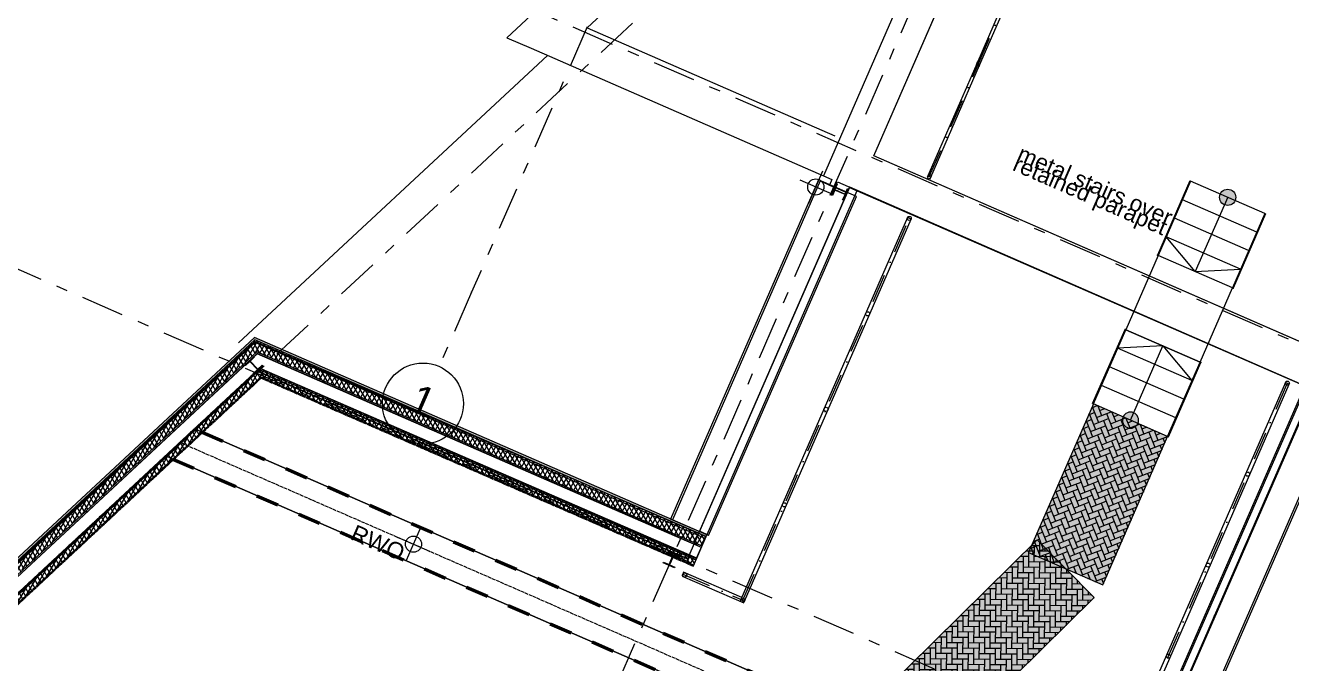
# Model space of a CAD drawing. Header units: millimetres. Extents: x -50172 to 90294, y -72116 to 25069.
# Drawn here: x -6040 to 9588, y -7880 to -3 of the extents above; entities that cross this region are included whole.
import ezdxf
from ezdxf.enums import TextEntityAlignment as Align

# ---------------------------------------------------------------- set-up
doc = ezdxf.new("R2010")
doc.units = ezdxf.units.MM
doc.header["$MEASUREMENT"] = 0
for name, pattern in [('Dashed', [564.444447, 282.222223, -282.222223]), ('Dot & Dashed', [670.277762, 352.777767, -176.388884, 0, -141.111112]), ('Double Dashed', [1093.611073, 529.166651, -211.666656, 141.111112, -211.666656]), ('Hidden Line', [55, 45, -10])]:
    doc.linetypes.add(name, pattern=pattern)
for name, color, linetype in [('A-15-MG_Structural_Grid', 7, 'Continuous'), ('A-20-M_Floor_Slab', 7, 'Continuous'), ('A-25-M_Wall_Ext', 7, 'Continuous'), ('A-25-M_Wall_Ext_Existing_HUB', 7, 'Continuous'), ('A-25-M_Wall_Int', 7, 'Continuous'), ('COLUMN.IFC Import', 7, 'Continuous'), ('New_A-15-MG_Structural_Grid_Phase_2', 7, 'Continuous'), ('New_A-20-M_Floor_Slab', 7, 'Continuous'), ('New_A-20-M_Roof', 7, 'Continuous'), ('New_A-25-M_Wall_Ext', 7, 'Continuous'), ('New_A-30-M_Stair', 7, 'Continuous')]:
    doc.layers.add(name, color=color, linetype=linetype)
for name, color, linetype, lineweight, true_color in [('A-15-MG_Structural_Grid_Pen_No__163', 7, 'Continuous', 0, 0x750077), ('A-25-M_Wall_Ext_Pen_No__64', 7, 'Continuous', 20, 0x606060), ('A-95-P_Drawing_Pen_No__82', 7, 'Continuous', 20, 0xaaaaaa), ('New_A-15-MG_Structural_Grid_Phase_2_Pen_No__222', 7, 'Continuous', 13, 0x65af33), ('New_A-20-M_Floor_Slab_Pen_No__107', 7, 'Continuous', 15, 0xa6a6a6), ('New_A-20-M_Roof_Accessory_Pen_No__61', 7, 'Continuous', 20, 0x6a6a6a), ('New_A-25-M_Wall_Ext_Pen_No__107', 7, 'Continuous', 15, 0xa6a6a6), ('New_A-25-M_Wall_Ext_Pen_No__64', 7, 'Continuous', 20, 0x606060), ('New_A-95-P_Drawing_Pen_No__82', 7, 'Continuous', 20, 0xaaaaaa)]:
    doc.layers.add(name, color=color, linetype=linetype, lineweight=lineweight, true_color=true_color)
for name, color, linetype, lineweight in [('A-15-MG_Structural_Grid_Phase_2_Pen_No__173', 1, 'Continuous', 18), ('A-20-M_Floor_Slab_Pen_No__89', 8, 'Continuous', 20), ('A-20-M_Roof_Accessory_Pen_No__1', 7, 'Continuous', 13), ('A-20-M_Roof_Accessory_Pen_No__150', 7, 'Continuous', 0), ('A-25-M_Wall_Ext_Existing_HUB_Pen_No__87', 8, 'Continuous', 20), ('A-25-M_Wall_Ext_Pen_No__16', 7, 'Continuous', 20), ('A-25-M_Wall_Int_Pen_No__87', 8, 'Continuous', 20), ('COLUMN.IFC Import_Pen_No__2', 8, 'Continuous', 15), ('New_A-20-M_Floor_Slab_Pen_No__193', 7, 'Continuous', 18), ('New_A-20-M_Floor_Slab_Pen_No__195', 7, 'Continuous', 35), ('New_A-20-M_Floor_Slab_Pen_No__4', 7, 'Continuous', 20), ('New_A-20-M_Floor_Slab_Pen_No__87', 8, 'Continuous', 20), ('New_A-20-M_Floor_Slab_Pen_No__89', 8, 'Continuous', 20), ('New_A-20-M_Roof_Accessory_Pen_No__156', 5, 'Continuous', 50), ('New_A-20-M_Roof_Pen_No__92', 8, 'Continuous', 13), ('New_A-25-M_Wall_Ext_Pen_No__1', 7, 'Continuous', 13), ('New_A-25-M_Wall_Ext_Pen_No__16', 7, 'Continuous', 20), ('New_A-25-M_Wall_Ext_Pen_No__87', 8, 'Continuous', 20), ('New_A-30-M_Stair_Pen_No__1', 7, 'Continuous', 13), ('New_A-30-M_Stair_Pen_No__2', 8, 'Continuous', 15), ('New_A-30-M_Stair_Pen_No__89', 8, 'Continuous', 20), ('New_A-95-P_Text_1_50_GA_Pen_No__1', 7, 'Continuous', 13)]:
    doc.layers.add(name, color=color, linetype=linetype, lineweight=lineweight)
doc.styles.add('GENERATED_STYLE_4', font='')
doc.styles.get('GENERATED_STYLE_4').set_extended_font_data('Swis721 BT')
pattern_1 = [(60, (0, 0), (-43.30127, 25), []), (120, (0, 0), (43.30127, 25), [])]
pattern_2 = [(0, (0, 0), (0, 200), [])]

# ---------------------------------------------------------------- blocks, each defined once
blk = doc.blocks.new('Slab_1_2', base_point=(-34395, -33605))
at = {"layer": 'New_A-20-M_Floor_Slab_Pen_No__89', "linetype": 'Continuous', "flags": 128}
blk.add_lwpolyline([(-34395, -33605), (-17870, -40809), (-17712, -40447), (-34210, -33271), (-3131, -4350), (2205, -6671), (2363, -6309), (-3208, -3903), (-34893, -33388)], close=True, dxfattribs=at)
blk = doc.blocks.new('Roof_4_2', base_point=(-4299, -5321))
at = {"layer": 'New_A-20-M_Roof_Pen_No__92', "linetype": 'Continuous', "flags": 128}
for points in [[(-4299, -5321), (-9378, -10065)], [(7290, -10374), (-4299, -5321)]]:
    blk.add_lwpolyline(points, dxfattribs=at)
blk = doc.blocks.new('Roof_5_2', base_point=(-3940, -4987))
at = {"layer": 'New_A-20-M_Roof_Pen_No__92', "linetype": 'Continuous', "flags": 128}
for points in [[(4132, -2003), (2133, -6587)], [(4133, -2000), (4133, -2001), (4132, -2003)], [(4132, -2003), (9852, -4497)], [(9852, -4497), (4132, -2003)], [(9853, -4495), (4133, -2000)], [(4133, -2001), (9853, -4495)], [(-3173, -4274), (-3940, -4987)], [(-3172, -4271), (-3939, -4985)], [(-3939, -4985), (-3172, -4272)], [(-3172, -4271), (-3172, -4272), (-3173, -4273)], [(-3173, -4273), (2133, -6587)], [(2133, -6587), (-3173, -4274)], [(2134, -6585), (-3172, -4271)], [(-3172, -4272), (2134, -6585)], [(7469, -9962), (9852, -4497)], [(9853, -4495), (9853, -4495), (9852, -4497)], [(-3939, -4985), (-3939, -4985), (-3940, -4987)], [(-3940, -4987), (7469, -9962)]]:
    blk.add_lwpolyline(points, dxfattribs=at)
blk = doc.blocks.new('Roof_6_2', base_point=(-3940, -4987))
at = {"layer": 'New_A-20-M_Roof_Pen_No__92', "linetype": 'Continuous', "flags": 128}
for points in [[(-3940, -4987), (-4299, -5321)], [(7469, -9962), (-3940, -4987)], [(-4299, -5321), (7290, -10374)], [(7290, -10374), (7469, -9962)]]:
    blk.add_lwpolyline(points, dxfattribs=at)
blk = doc.blocks.new('Slab_3_2', base_point=(4432, -1613))
at = {"layer": 'A-20-M_Floor_Slab_Pen_No__89', "linetype": 'Continuous', "flags": 128}
blk.add_lwpolyline([(4432, -1613), (7696, 5872), (7408, 6182), (17660, 15722), (18396, 14931), (19387, 17203), (53700, 2240), (53656, 2139), (53757, 2096), (44518, -19093), (12656, -5199), (14737, -426), (12206, 678), (10124, -4095), (12656, -5199)], close=True, dxfattribs=at)
blk = doc.blocks.new('Wall_3_2', base_point=(3808, -1858))
at = {"layer": 'A-25-M_Wall_Ext_Existing_HUB_Pen_No__87', "linetype": 'Continuous', "flags": 128}
for points in [[(44390, -19037), (4432, -1613)], [(3808, -1858), (3914, -1905)], [(3982, -1934), (9751, -4450)]]:
    blk.add_lwpolyline(points, dxfattribs=at)
blk = doc.blocks.new('Wall_6_2', base_point=(7137, 5777))
at = {"layer": 'A-25-M_Wall_Ext_Existing_HUB_Pen_No__87', "linetype": 'Continuous', "flags": 128}
for points in [[(7696, 5872), (7635, 5733)], [(7137, 5777), (3808, -1858)], [(7635, 5733), (7585, 5618)], [(4432, -1613), (7534, 5501)], [(7585, 5618), (7534, 5501)]]:
    blk.add_lwpolyline(points, dxfattribs=at)
blk = doc.blocks.new('Wall_47_2', base_point=(10166, -4713))
at = {"layer": 'New_A-25-M_Wall_Ext_Pen_No__87', "linetype": 'Continuous', "flags": 128}
for points in [[(9831, -4567), (1991, -22547)], [(2326, -22693), (10166, -4713)]]:
    blk.add_lwpolyline(points, dxfattribs=at)
blk = doc.blocks.new('*X167')
at = {"layer": 'New_A-20-M_Floor_Slab_Pen_No__107', "linetype": 'Continuous'}
for points in [[(-3150, -4366), (-3294, -4500), (-3292, -4500), (-3150, -4369)], [(-3300, -4508), (-3292, -4500), (-3294, -4500), (-3300, -4505)], [(-3600, -4787), (-3453, -4650), (-3456, -4650), (-3600, -4785)], [(-3450, -4645), (-3456, -4650), (-3453, -4650), (-3450, -4648)], [(-3900, -5067), (-3775, -4950), (-3778, -4950), (-3900, -5064)], [(-3750, -4924), (-3778, -4950), (-3775, -4950), (-3750, -4927)], [(-4200, -5346), (-4097, -5250), (-4100, -5250), (-4200, -5343)], [(-4050, -5203), (-4100, -5250), (-4097, -5250), (-4050, -5206)], [(-4500, -5625), (-4420, -5550), (-4423, -5550), (-4500, -5622)], [(-4350, -5483), (-4423, -5550), (-4420, -5550), (-4350, -5485)], [(-4650, -5762), (-4745, -5850), (-4742, -5850), (-4650, -5765)], [(-4800, -5904), (-4742, -5850), (-4745, -5850), (-4800, -5901)], [(-4950, -6041), (-5068, -6150), (-5065, -6150), (-4950, -6044)], [(-5100, -6183), (-5065, -6150), (-5068, -6150), (-5100, -6181)], [(-5250, -6320), (-5390, -6450), (-5387, -6450), (-5250, -6323)], [(-5400, -6462), (-5387, -6450), (-5390, -6450), (-5400, -6460)], [(-5700, -6742), (-5550, -6602), (-5550, -6600), (-5551, -6600), (-5700, -6739)], [(-5550, -6599), (-5551, -6600), (-5550, -6600)], [(-6000, -7021), (-5871, -6900), (-5874, -6900), (-6000, -7018)], [(-5850, -6879), (-5874, -6900), (-5871, -6900), (-5850, -6881)]]:
    blk.add_hatch(color=256, dxfattribs=at).paths.add_polyline_path(points)
blk = doc.blocks.new('Wall_62_2', base_point=(-34390, -33302))
at = {"layer": 'New_A-20-M_Floor_Slab_Pen_No__107', "linetype": 'Continuous'}
h = blk.add_hatch(dxfattribs=at)
h.set_pattern_fill('Batt_Insulation_0002', color=256, style=0, pattern_type=2)
h.set_pattern_definition(pattern_1)
h.paths.add_polyline_path([(-34213, -33272), (-3131, -4348), (-3151, -4232), (-34390, -33302)])
at = {"layer": 'New_A-20-M_Floor_Slab_Pen_No__195', "linetype": 'Hidden Line'}
blk.add_line((-34213, -33272), (-3131, -4348), dxfattribs=at)
at = {"layer": 'New_A-20-M_Floor_Slab_Pen_No__195', "linetype": 'Hidden Line', "flags": 128}
blk.add_lwpolyline([(-34210, -33271), (-3131, -4350)], dxfattribs=at)
at = {"layer": 'New_A-20-M_Floor_Slab_Pen_No__4', "linetype": 'Continuous', "flags": 128}
blk.add_lwpolyline([(-3151, -4232), (-34390, -33302)], dxfattribs=at)
at = {"layer": 'New_A-20-M_Floor_Slab', "color": 250, "lineweight": 50, "true_color": 0x2a2a2a}
blk.add_blockref('*X167', (0, 0), dxfattribs=at)
blk = doc.blocks.new('*X169')
at = {"layer": 'New_A-20-M_Floor_Slab_Pen_No__107', "linetype": 'Continuous'}
for points in [[(-3000, -4407), (-2850, -4472), (-2850, -4470), (-3000, -4405)], [(-2700, -4537), (-2550, -4603), (-2550, -4600), (-2700, -4535)], [(-2400, -4668), (-2250, -4733), (-2250, -4731), (-2400, -4666)], [(-2100, -4798), (-2096, -4800), (-2091, -4800), (-2100, -4796)], [(-2096, -4800), (-1950, -4864), (-1950, -4861), (-2091, -4800)], [(-1800, -4929), (-1752, -4950), (-1747, -4950), (-1800, -4927)], [(-1752, -4950), (-1650, -4994), (-1650, -4992), (-1747, -4950)], [(-1500, -5059), (-1407, -5100), (-1402, -5100), (-1500, -5057)], [(-1407, -5100), (-1350, -5125), (-1350, -5122), (-1402, -5100)], [(-1200, -5190), (-1062, -5250), (-1057, -5250), (-1200, -5188)], [(-1062, -5250), (-1050, -5255), (-1050, -5253), (-1057, -5250)], [(-900, -5320), (-750, -5386), (-750, -5383), (-900, -5318)], [(-600, -5451), (-450, -5516), (-450, -5514), (-600, -5449)], [(-300, -5581), (-150, -5646), (-150, -5644), (-300, -5579)], [(0, -5712), (150, -5777), (150, -5775), (0, -5710)], [(300, -5842), (318, -5850), (323, -5850), (300, -5840)], [(318, -5850), (450, -5907), (450, -5905), (323, -5850)], [(600, -5973), (662, -6000), (668, -6000), (600, -5970)], [(662, -6000), (750, -6038), (750, -6036), (668, -6000)], [(900, -6103), (1007, -6150), (1012, -6150), (900, -6101)], [(1007, -6150), (1050, -6168), (1050, -6166), (1012, -6150)], [(1200, -6234), (1350, -6299), (1350, -6297), (1200, -6231)], [(1500, -6364), (1650, -6429), (1650, -6427), (1500, -6362)], [(1800, -6495), (1950, -6560), (1950, -6558), (1800, -6492)], [(2206, -6669), (2100, -6623), (2100, -6625), (2205, -6671)]]:
    blk.add_hatch(color=256, dxfattribs=at).paths.add_polyline_path(points)
blk = doc.blocks.new('Wall_63_2', base_point=(-3151, -4232))
at = {"layer": 'New_A-20-M_Floor_Slab_Pen_No__107', "linetype": 'Continuous'}
h = blk.add_hatch(dxfattribs=at)
h.set_pattern_fill('Batt_Insulation_0002', color=256, style=0, pattern_type=2)
h.set_pattern_definition(pattern_1)
h.paths.add_polyline_path([(-3131, -4348), (2206, -6669), (2245, -6579), (-3151, -4232)])
at = {"layer": 'New_A-20-M_Floor_Slab_Pen_No__193', "linetype": 'Continuous', "flags": 128}
for points in [[(2205, -6671), (2206, -6669)], [(2206, -6669), (2245, -6579)]]:
    blk.add_lwpolyline(points, dxfattribs=at)
at = {"layer": 'New_A-20-M_Floor_Slab_Pen_No__195', "linetype": 'Hidden Line'}
blk.add_line((-3131, -4348), (2206, -6669), dxfattribs=at)
at = {"layer": 'New_A-20-M_Floor_Slab_Pen_No__195', "linetype": 'Hidden Line', "flags": 128}
blk.add_lwpolyline([(-3131, -4350), (2205, -6671)], dxfattribs=at)
at = {"layer": 'New_A-20-M_Floor_Slab_Pen_No__4', "linetype": 'Continuous', "flags": 128}
blk.add_lwpolyline([(2245, -6579), (-3151, -4232)], dxfattribs=at)
at = {"layer": 'New_A-20-M_Floor_Slab', "color": 250, "lineweight": 50, "true_color": 0x2a2a2a}
blk.add_blockref('*X169', (0, 0), dxfattribs=at)
blk = doc.blocks.new('Wall_64_2', base_point=(3768, -1918))
at = {"layer": 'New_A-20-M_Floor_Slab_Pen_No__87', "linetype": 'Continuous'}
blk.add_line((2389, -6299), (4215, -2113), dxfattribs=at)
at = {"layer": 'New_A-20-M_Floor_Slab_Pen_No__87', "linetype": 'Continuous', "flags": 128}
for points in [[(3749, -1910), (1923, -6096)], [(4215, -2113), (3749, -1910)], [(2390, -6299), (4215, -2113)], [(4215, -2113), (4215, -2113)], [(2389, -6299), (1923, -6096)], [(2390, -6299), (2389, -6299)]]:
    blk.add_lwpolyline(points, dxfattribs=at)
blk = doc.blocks.new('Wall_65_2', base_point=(2281, -6246))
at = {"layer": 'New_A-20-M_Floor_Slab_Pen_No__87', "linetype": 'Continuous', "flags": 128}
for points in [[(4132, -2001), (2281, -6246)], [(4222, -2040), (4132, -2001)], [(2373, -6286), (4224, -2041)], [(4224, -2041), (4222, -2040)], [(2371, -6285), (2281, -6246)], [(2373, -6286), (2371, -6285)]]:
    blk.add_lwpolyline(points, dxfattribs=at)
blk = doc.blocks.new('Wall_66_2', base_point=(1878, -6259))
at = {"layer": 'New_A-25-M_Wall_Ext_Pen_No__107', "linetype": 'Continuous'}
h = blk.add_hatch(dxfattribs=at)
h.set_pattern_fill('Plywood_0002', color=256, style=0, pattern_type=2)
h.set_pattern_definition(pattern_2)
h.paths.add_polyline_path([(2311, -6429), (1885, -6243), (1878, -6259), (2304, -6445)])
h = blk.add_hatch(dxfattribs=at)
h.set_pattern_fill('Batt_Insulation_0002', color=256, style=0, pattern_type=2)
h.set_pattern_definition(pattern_1)
h.paths.add_polyline_path([(2351, -6337), (1925, -6151), (1885, -6243), (2311, -6429)])
h = blk.add_hatch(dxfattribs=at)
h.set_pattern_fill('Batt_Insulation_0002', color=256, style=0, pattern_type=2)
h.set_pattern_definition(pattern_1)
h.paths.add_polyline_path([(2361, -6314), (1935, -6128), (1925, -6151), (2351, -6337)])
blk.add_hatch(color=256, dxfattribs=at).paths.add_polyline_path([(2372, -6289), (1946, -6103), (1935, -6128), (2361, -6314)])
h = blk.add_hatch(dxfattribs=at)
h.set_pattern_fill('Plaster_0002', color=256, style=0, pattern_type=2)
h.set_pattern_definition([(156.4404, (0, 0), (69.2305, 158.7675), [0, -100]), (156.4404, (-80.45, -59.4), (69.2305, 158.7675), [0, -100])])
h.paths.add_polyline_path([(2242, -6586), (1816, -6400), (1810, -6414), (2236, -6600)])
at = {"layer": 'New_A-25-M_Wall_Ext_Pen_No__107', "linetype": 'Continuous', "lineweight": 0, "true_color": 0x535353}
for points in [[(2243, -6584), (1817, -6399), (1816, -6400), (2242, -6586)], [(2304, -6445), (1878, -6259), (1877, -6261), (2303, -6447)]]:
    blk.add_hatch(color=251, dxfattribs=at).paths.add_polyline_path(points)
at = {"layer": 'New_A-25-M_Wall_Ext_Pen_No__1', "linetype": 'Continuous'}
for p, q in [((2311, -6429), (1885, -6243)), ((2351, -6337), (1925, -6151)), ((2361, -6314), (1935, -6128)), ((2242, -6586), (1816, -6400)), ((2243, -6584), (1817, -6399)), ((2303, -6447), (1877, -6261)), ((2304, -6445), (1878, -6259))]:
    blk.add_line(p, q, dxfattribs=at)
at = {"layer": 'New_A-25-M_Wall_Ext_Pen_No__1', "linetype": 'Continuous', "flags": 128}
for points in [[(2372, -6289), (1946, -6103)], [(2236, -6600), (2372, -6289)], [(1810, -6414), (2236, -6600)]]:
    blk.add_lwpolyline(points, dxfattribs=at)
blk = doc.blocks.new('Wall_67_2', base_point=(9860, -4501))
at = {"layer": 'New_A-20-M_Floor_Slab_Pen_No__87', "linetype": 'Continuous', "flags": 128}
for points in [[(9768, -4461), (1899, -22507)], [(1991, -22547), (9860, -4501)]]:
    blk.add_lwpolyline(points, dxfattribs=at)
blk = doc.blocks.new('Wall_68_2', base_point=(2189, -23010))
at = {"layer": 'New_A-20-M_Floor_Slab_Pen_No__87', "linetype": 'Continuous'}
blk.add_line((9751, -4450), (1881, -22499), dxfattribs=at)
at = {"layer": 'New_A-20-M_Floor_Slab_Pen_No__87', "linetype": 'Continuous', "flags": 128}
for points in [[(9751, -4450), (1880, -22499)], [(2347, -22702), (10217, -4653)]]:
    blk.add_lwpolyline(points, dxfattribs=at)
blk = doc.blocks.new('Wall_70_2', base_point=(3884, -1973))
at = {"layer": 'A-25-M_Wall_Int_Pen_No__87', "linetype": 'Continuous', "flags": 128}
for points in [[(3914, -1905), (3884, -1973)], [(3884, -1973), (3886, -1974)], [(3886, -1974), (3952, -2003)], [(3952, -2003), (3982, -1934)]]:
    blk.add_lwpolyline(points, dxfattribs=at)
blk = doc.blocks.new('Wall_72_2', base_point=(3768, -1923))
at = {"layer": 'New_A-25-M_Wall_Ext_Pen_No__87', "linetype": 'Continuous', "flags": 128}
for points in [[(3768, -1923), (1946, -6103)], [(3768, -1923), (3769, -1923)], [(3769, -1923), (3951, -2003)], [(3951, -2003), (3952, -2003)], [(3952, -2003), (3955, -2004)], [(3955, -2004), (4087, -2062)], [(2280, -6249), (4103, -2069)], [(4087, -2062), (4089, -2063)], [(4089, -2063), (4103, -2069)], [(1946, -6103), (1946, -6104)], [(1946, -6104), (2128, -6183)], [(2128, -6183), (2129, -6183)], [(2129, -6183), (2132, -6185)], [(2132, -6185), (2264, -6242)], [(2264, -6242), (2266, -6243)], [(2266, -6243), (2280, -6249)]]:
    blk.add_lwpolyline(points, dxfattribs=at)
blk = doc.blocks.new('Standard grid marker')
at = {"layer": 'A-15-MG_Structural_Grid_Pen_No__163', "linetype": 'Double Dashed'}
for p, q in [((1000, 0), (29726, 0)), ((29726, 0), (30726, 0))]:
    blk.add_line(p, q, dxfattribs=at)
at = {"layer": 'A-15-MG_Structural_Grid_Pen_No__163', "linetype": 'Continuous'}
blk.add_circle((31226, 0), 500, dxfattribs=at)
at = {"layer": 'A-15-MG_Structural_Grid_Pen_No__163', "linetype": 'Double Dashed'}
blk.add_point((29726, 0), dxfattribs=at)
blk.add_point((29726, 0), dxfattribs=at)
at = {"layer": 'A-15-MG_Structural_Grid_Pen_No__163', "style": 'GENERATED_STYLE_4'}
for tag, p in [('AC_MarkerText_1_0', (-500, 41)), ('AC_MarkerText_1_1', (31226, 41))]:
    blk.add_attdef(tag, text='', height=350, rotation=90, dxfattribs=at).set_placement(p, align=Align.MIDDLE_CENTER)
blk = doc.blocks.new('Standard grid marker_3')
at = {"layer": 'A-15-MG_Structural_Grid_Pen_No__163', "linetype": 'Double Dashed'}
blk.add_line((1000, 0), (74255, 0), dxfattribs=at)
at = {"layer": 'A-15-MG_Structural_Grid_Pen_No__163', "style": 'GENERATED_STYLE_4'}
for tag, p in [('AC_MarkerText_1_0', (-500, 43)), ('AC_MarkerText_1_1', (75755, 43))]:
    blk.add_attdef(tag, text='', height=350, rotation=360, dxfattribs=at).set_placement(p, align=Align.MIDDLE_CENTER)
blk = doc.blocks.new('Railing Horizontal 19_3')
at = {"layer": 'A-25-M_Wall_Ext_Pen_No__16', "linetype": 'Dot & Dashed'}
blk.add_line((0, 0), (1510, 0), dxfattribs=at)
at = {"layer": 'A-25-M_Wall_Ext_Pen_No__64', "linetype": 'Continuous'}
for p, q in [((20, 20), (-20, 20)), ((-20, 20), (-20, -20)), ((0, 20), (0, -20)), ((1510, 20), (0, 20)), ((20, -20), (20, 20)), ((1530, 20), (1490, 20)), ((1490, 20), (1490, -20)), ((1510, -20), (1510, 20)), ((1530, -20), (1530, 20)), ((-20, -20), (20, -20)), ((0, -20), (1510, -20)), ((1490, -20), (1530, -20))]:
    blk.add_line(p, q, dxfattribs=at)
blk = doc.blocks.new('Railing Horizontal 19_4')
at = {"layer": 'New_A-25-M_Wall_Ext_Pen_No__16', "linetype": 'Dot & Dashed'}
blk.add_line((0, 0), (19617, 0), dxfattribs=at)
at = {"layer": 'New_A-25-M_Wall_Ext_Pen_No__64', "linetype": 'Continuous'}
for p, q in [((0, 25), (0, -25)), ((19617, 25), (0, 25)), ((0, -25), (19617, -25))]:
    blk.add_line(p, q, dxfattribs=at)
for centre in [(0, 0), (1225, 0), (2449, 0), (3674, 0)]:
    blk.add_circle(centre, 25, dxfattribs=at)
blk = doc.blocks.new('Railing Horizontal 19_5')
at = {"layer": 'New_A-25-M_Wall_Ext_Pen_No__16', "linetype": 'Dot & Dashed'}
blk.add_line((0, 0), (5141, 0), dxfattribs=at)
at = {"layer": 'New_A-25-M_Wall_Ext_Pen_No__64', "linetype": 'Continuous'}
for p, q in [((0, 25), (0, -25)), ((5141, 25), (0, 25)), ((5141, -25), (5141, 25)), ((0, -25), (5141, -25))]:
    blk.add_line(p, q, dxfattribs=at)
for centre in [(0, 0), (1285, 0), (2571, 0), (3856, 0), (5141, 0)]:
    blk.add_circle(centre, 25, dxfattribs=at)
blk = doc.blocks.new('Railing Horizontal 19_6')
at = {"layer": 'New_A-25-M_Wall_Ext_Pen_No__16', "linetype": 'Dot & Dashed'}
blk.add_line((0, 0), (807, 0), dxfattribs=at)
at = {"layer": 'New_A-25-M_Wall_Ext_Pen_No__64', "linetype": 'Continuous'}
for p, q in [((0, 25), (0, -25)), ((782, 25), (0, 25)), ((832, -25), (782, 25)), ((0, -25), (832, -25))]:
    blk.add_line(p, q, dxfattribs=at)
for centre in [(25, 0), (807, 0)]:
    blk.add_circle(centre, 25, dxfattribs=at)
blk = doc.blocks.new('Standard grid marker_4')
at = {"layer": 'New_A-15-MG_Structural_Grid_Phase_2_Pen_No__222', "linetype": 'Double Dashed'}
blk.add_line((2643, 0), (48998, 0), dxfattribs=at)
at = {"layer": 'New_A-15-MG_Structural_Grid_Phase_2_Pen_No__222', "style": 'GENERATED_STYLE_4'}
blk.add_attdef('AC_MarkerText_1', text='', height=350, rotation=113.5, dxfattribs=at).set_placement((-500, -1294), align=Align.MIDDLE_CENTER)
blk = doc.blocks.new('Column 25')
at = {"layer": 'COLUMN.IFC Import_Pen_No__2', "linetype": 'Continuous'}
for p, q in [((-76.45, 78.8), (76.45, 78.8)), ((-76.45, 69.4), (-76.45, 78.8)), ((-3.25, 69.4), (-76.45, 69.4)), ((-3.25, -69.4), (-3.25, 69.4)), ((3.25, 69.4), (3.25, -69.4)), ((76.45, 69.4), (3.25, 69.4)), ((76.45, 78.8), (76.45, 69.4)), ((-76.45, -69.4), (-3.25, -69.4)), ((-76.45, -78.8), (-76.45, -69.4)), ((76.45, -78.8), (-76.45, -78.8)), ((3.25, -69.4), (76.45, -69.4)), ((76.45, -69.4), (76.45, -78.8))]:
    blk.add_line(p, q, dxfattribs=at)
blk = doc.blocks.new('Column 48')
at = {"layer": 'COLUMN.IFC Import_Pen_No__2', "linetype": 'Continuous'}
for p, q in [((-76.45, 78.8), (76.45, 78.8)), ((-76.45, 69.4), (-76.45, 78.8)), ((-3.25, 69.4), (-76.45, 69.4)), ((-3.25, -69.4), (-3.25, 69.4)), ((3.25, 69.4), (3.25, -69.4)), ((76.45, 69.4), (3.25, 69.4)), ((76.45, 78.8), (76.45, 69.4)), ((-76.45, -69.4), (-3.25, -69.4)), ((-76.45, -78.8), (-76.45, -69.4)), ((76.45, -78.8), (-76.45, -78.8)), ((3.25, -69.4), (76.45, -69.4)), ((76.45, -69.4), (76.45, -78.8))]:
    blk.add_line(p, q, dxfattribs=at)
blk = doc.blocks.new('Column 50')
at = {"layer": 'COLUMN.IFC Import_Pen_No__2', "linetype": 'Continuous'}
for p, q in [((-76.45, 78.8), (76.45, 78.8)), ((-76.45, 69.4), (-76.45, 78.8)), ((-3.25, 69.4), (-76.45, 69.4)), ((-3.25, -69.4), (-3.25, 69.4)), ((3.25, 69.4), (3.25, -69.4)), ((76.45, 69.4), (3.25, 69.4)), ((76.45, 78.8), (76.45, 69.4)), ((-76.45, -69.4), (-3.25, -69.4)), ((-76.45, -78.8), (-76.45, -69.4)), ((76.45, -78.8), (-76.45, -78.8)), ((3.25, -69.4), (76.45, -69.4)), ((76.45, -69.4), (76.45, -78.8))]:
    blk.add_line(p, q, dxfattribs=at)
blk = doc.blocks.new('Slab_13_2', base_point=(7940, -2842))
at = {"layer": 'New_A-30-M_Stair_Pen_No__89', "linetype": 'Continuous', "flags": 128}
blk.add_lwpolyline([(7940, -2842), (7540, -3759), (8457, -4158), (8856, -3242)], close=True, dxfattribs=at)
blk = doc.blocks.new('Wall_73_2', base_point=(-3349, -3980))
at = {"layer": 'New_A-25-M_Wall_Ext_Pen_No__107', "linetype": 'Continuous'}
blk.add_hatch(color=256, dxfattribs=at).paths.add_polyline_path([(1946, -6103), (-3214, -3854), (-3208, -3886), (1935, -6128)])
h = blk.add_hatch(dxfattribs=at)
h.set_pattern_fill('Batt_Insulation_0002', color=256, style=0, pattern_type=2)
h.set_pattern_definition(pattern_1)
h.paths.add_polyline_path([(1935, -6128), (-3208, -3886), (-3203, -3915), (1925, -6151)])
h = blk.add_hatch(dxfattribs=at)
h.set_pattern_fill('Batt_Insulation_0002', color=256, style=0, pattern_type=2)
h.set_pattern_definition(pattern_1)
h.paths.add_polyline_path([(1925, -6151), (-3203, -3915), (-3183, -4033), (1885, -6243)])
h = blk.add_hatch(dxfattribs=at)
h.set_pattern_fill('Plywood_0002', color=256, style=0, pattern_type=2)
h.set_pattern_definition(pattern_2)
h.paths.add_polyline_path([(1885, -6243), (-3183, -4033), (-3179, -4054), (1878, -6259)])
at = {"layer": 'New_A-25-M_Wall_Ext_Pen_No__107', "linetype": 'Continuous', "lineweight": 0, "true_color": 0x535353}
for points in [[(1878, -6259), (-3179, -4054), (-3179, -4056), (1877, -6261)], [(1817, -6399), (-3149, -4233), (-3148, -4236), (1816, -6400)]]:
    blk.add_hatch(color=251, dxfattribs=at).paths.add_polyline_path(points)
at = {"layer": 'New_A-25-M_Wall_Ext_Pen_No__107', "linetype": 'Continuous'}
h = blk.add_hatch(dxfattribs=at)
h.set_pattern_fill('Plaster_0002', color=256, style=0, pattern_type=2)
h.set_pattern_definition([(156.4404, (0, 0), (69.2305, 158.7675), [0, -100]), (156.4404, (-80.45, -59.4), (69.2305, 158.7675), [0, -100])])
h.paths.add_polyline_path([(1816, -6400), (-3148, -4236), (-3145, -4253), (1810, -6414)])
at = {"layer": 'New_A-25-M_Wall_Ext_Pen_No__1', "linetype": 'Continuous'}
for p, q in [((1935, -6128), (-3208, -3886)), ((1925, -6151), (-3203, -3915)), ((1885, -6243), (-3183, -4033)), ((1878, -6259), (-3179, -4054)), ((1877, -6261), (-3179, -4056)), ((1817, -6399), (-3149, -4233)), ((1816, -6400), (-3148, -4236))]:
    blk.add_line(p, q, dxfattribs=at)
at = {"layer": 'New_A-25-M_Wall_Ext_Pen_No__1', "linetype": 'Continuous', "flags": 128}
for points in [[(1946, -6103), (-3214, -3854)], [(-3145, -4253), (1810, -6414)]]:
    blk.add_lwpolyline(points, dxfattribs=at)
blk = doc.blocks.new('Wall_74_2', base_point=(-3349, -3980))
at = {"layer": 'New_A-25-M_Wall_Ext_Pen_No__107', "linetype": 'Continuous'}
blk.add_hatch(color=256, dxfattribs=at).paths.add_polyline_path([(-3214, -3854), (-10929, -11034), (-10911, -11053), (-3208, -3886)])
h = blk.add_hatch(dxfattribs=at)
h.set_pattern_fill('Batt_Insulation_0002', color=256, style=0, pattern_type=2)
h.set_pattern_definition(pattern_1)
h.paths.add_polyline_path([(-3208, -3886), (-10911, -11053), (-10894, -11072), (-3203, -3915)])
h = blk.add_hatch(dxfattribs=at)
h.set_pattern_fill('Batt_Insulation_0002', color=256, style=0, pattern_type=2)
h.set_pattern_definition(pattern_1)
h.paths.add_polyline_path([(-3203, -3915), (-10894, -11072), (-10826, -11145), (-3183, -4033)])
h = blk.add_hatch(dxfattribs=at)
h.set_pattern_fill('Plywood_0002', color=256, style=0, pattern_type=2)
h.set_pattern_definition(pattern_2)
h.paths.add_polyline_path([(-3183, -4033), (-10826, -11145), (-10813, -11158), (-3179, -4054)])
at = {"layer": 'New_A-25-M_Wall_Ext_Pen_No__107', "linetype": 'Continuous', "lineweight": 0, "true_color": 0x535353}
for points in [[(-3179, -4054), (-10813, -11158), (-10812, -11160), (-3179, -4056)], [(-3149, -4233), (-10710, -11269), (-10708, -11271), (-3148, -4236)]]:
    blk.add_hatch(color=251, dxfattribs=at).paths.add_polyline_path(points)
at = {"layer": 'New_A-25-M_Wall_Ext_Pen_No__107', "linetype": 'Continuous'}
h = blk.add_hatch(dxfattribs=at)
h.set_pattern_fill('Plaster_0002', color=256, style=0, pattern_type=2)
h.set_pattern_definition([(222.9404, (0, 0), (-117.9937, 126.797), [0, -100]), (222.9404, (22.4, -97.46), (-117.9937, 126.797), [0, -100])])
h.paths.add_polyline_path([(-3148, -4236), (-10708, -11271), (-10698, -11282), (-3145, -4253)])
at = {"layer": 'New_A-25-M_Wall_Ext_Pen_No__1', "linetype": 'Continuous'}
for p, q in [((-3208, -3886), (-10911, -11053)), ((-3203, -3915), (-10894, -11072)), ((-3183, -4033), (-10826, -11145)), ((-3179, -4054), (-10813, -11158)), ((-3179, -4056), (-10812, -11160)), ((-3149, -4233), (-10710, -11269)), ((-3148, -4236), (-10708, -11271))]:
    blk.add_line(p, q, dxfattribs=at)
at = {"layer": 'New_A-25-M_Wall_Ext_Pen_No__1', "linetype": 'Continuous', "flags": 128}
for points in [[(-3214, -3854), (-10929, -11034)], [(-10698, -11282), (-3145, -4253)]]:
    blk.add_lwpolyline(points, dxfattribs=at)
blk = doc.blocks.new('Standard grid marker_18')
at = {"layer": 'New_A-15-MG_Structural_Grid_Phase_2_Pen_No__222', "linetype": 'Double Dashed'}
blk.add_line((949, 0), (36651, 0), dxfattribs=at)
at = {"layer": 'New_A-15-MG_Structural_Grid_Phase_2_Pen_No__222', "style": 'GENERATED_STYLE_4'}
for tag, p in [('AC_MarkerText_1_0', (-500, -588)), ('AC_MarkerText_1_1', (38099, -588))]:
    blk.add_attdef(tag, text='', height=350, rotation=90, dxfattribs=at).set_placement(p, align=Align.MIDDLE_CENTER)
blk = doc.blocks.new('Standard grid marker_19')
at = {"layer": 'New_A-15-MG_Structural_Grid_Phase_2_Pen_No__222', "linetype": 'Double Dashed'}
blk.add_line((1905, 0), (37382, 0), dxfattribs=at)
at = {"layer": 'New_A-15-MG_Structural_Grid_Phase_2_Pen_No__222', "style": 'GENERATED_STYLE_4'}
for tag, p in [('AC_MarkerText_1_0', (-500, 946)), ('AC_MarkerText_1_1', (39787, 946))]:
    blk.add_attdef(tag, text='', height=350, rotation=270, dxfattribs=at).set_placement(p, align=Align.MIDDLE_CENTER)
blk = doc.blocks.new('Standard grid marker_20')
at = {"layer": 'New_A-15-MG_Structural_Grid_Phase_2_Pen_No__222', "linetype": 'Double Dashed'}
blk.add_line((2938, 0), (29898, 0), dxfattribs=at)
at = {"layer": 'New_A-15-MG_Structural_Grid_Phase_2_Pen_No__222', "style": 'GENERATED_STYLE_4'}
for tag, p in [('AC_MarkerText_1_0', (-500, 43)), ('AC_MarkerText_1_1', (33335, 43))]:
    blk.add_attdef(tag, text='', height=350, rotation=180, dxfattribs=at).set_placement(p, align=Align.MIDDLE_CENTER)
blk = doc.blocks.new('ROOF STEP-OVER')
at = {"layer": 'New_A-30-M_Stair_Pen_No__2', "linetype": 'Continuous'}
blk.add_hatch(color=256, dxfattribs=at).paths.add_polyline_path([(100, 500, 1), (-100, 500, 1)])
at = {"layer": 'New_A-30-M_Stair_Pen_No__1', "linetype": 'Continuous'}
for p, q in [((0, 1010), (1000, 1010)), ((0, 1000), (0, 1010)), ((0, 1000), (1000, 1000)), ((0, 1000), (0, 0)), ((0, 1000), (0, 0)), ((250, 1000), (250, 0)), ((500, 1000), (500, 0)), ((750, 1000), (750, 0)), ((1000, 500), (750, 1000)), ((1000, 1010), (1000, 1000)), ((1000, 1000), (1000, 0)), ((1000, 1000), (1000, 0)), ((0, 500), (1000, 500)), ((1000, 500), (750, 0)), ((0, 0), (1000, 0)), ((0, -10), (0, 0)), ((1000, 0), (1000, -10)), ((0, -10), (1000, -10))]:
    blk.add_line(p, q, dxfattribs=at)
blk.add_circle((0, 500), 100, dxfattribs=at)
for p in [(1000, 1010), (1000, -10)]:
    blk.add_point(p, dxfattribs=at)

msp = doc.modelspace()

# ---------------------------------------------------------------- hatches: boundary and pattern name
at = {"layer": 'A-20-M_Roof_Accessory_Pen_No__1', "linetype": 'Continuous', "lineweight": 0, "true_color": 0x000000}
for points in [[(6341, -6508.6), (7257.7, -6908.3), (8057.1, -5075), (7140.4, -4675.3)], [(4865.7, -9317.2), (7150.4, -7064.5), (6448.3, -6352.4), (3878.1, -8886.5)]]:
    msp.add_hatch(color=178, dxfattribs=at).paths.add_polyline_path(points)
at = {"layer": 'A-20-M_Roof_Accessory_Pen_No__150', "linetype": 'Continuous'}
h = msp.add_hatch(dxfattribs=at)
h.set_pattern_fill('Brick_Floor___Laid_Flat__B8', color=256, style=0, pattern_type=2)
h.set_pattern_definition([(291.44, (7272.92, -5814.1), (249.454, 97.963), [201, -67]), (291.44, (7408.76, -5976.7), (249.454, 97.963), [201, -67]), (291.44, (7446.63, -5889.85), (249.454, 97.963), [201, -67]), (291.44, (7484.5, -5803), (249.454, 97.963), [201, -67]), (21.44, (7321.9, -5938.83), (-97.963, 249.454), [201, -67]), (21.44, (7359.78, -5851.97), (-97.963, 249.454), [201, -67]), (21.44, (7397.65, -5765.12), (-97.963, 249.454), [201, -67]), (21.44, (7533.49, -5927.72), (-97.963, 249.454), [201, -67])])
h.paths.add_polyline_path([(6341, -6508.6), (7257.7, -6908.3), (8057.1, -5075), (7140.4, -4675.3)])
h = msp.add_hatch(dxfattribs=at)
h.set_pattern_fill('Brick_Floor___Laid_Flat__B8', color=256, style=0, pattern_type=2)
h.set_pattern_definition([(269.5494, (-4131.48, -17593.3), (-267.9917, 2.1075), [201, -67]), (269.5494, (-4066.06, -17794.83), (-267.9917, 2.1075), [201, -67]), (269.5494, (-3998.53, -17728.36), (-267.9917, 2.1075), [201, -67]), (269.5494, (-3931, -17661.9), (-267.9917, 2.1075), [201, -67]), (359.5494, (-4132.53, -17727.3), (2.1075, 267.9917), [201, -67]), (359.5494, (-4065, -17660.84), (2.1075, 267.9917), [201, -67]), (359.5494, (-3997.48, -17594.37), (2.1075, 267.9917), [201, -67]), (359.5494, (-3932.06, -17795.89), (2.1075, 267.9917), [201, -67])])
h.paths.add_polyline_path([(5210.9, -8976.8), (7150.4, -7064.5), (6448.3, -6352.4), (4223.3, -8546.2)])

# ---------------------------------------------------------------- linework, layer by layer
at = {"layer": 'A-15-MG_Structural_Grid_Phase_2_Pen_No__173', "linetype": 'Hidden Line'}
msp.add_line((-4113.3, -5156.5), (7387.4, -10171.4), dxfattribs=at)
at = {"layer": 'A-20-M_Roof_Accessory_Pen_No__1', "linetype": 'Continuous', "flags": 128}
for points in [[(6341, -6508.6), (7257.7, -6908.3), (8057.1, -5075), (7140.4, -4675.3)], [(6341, -6508.6), (7257.7, -6908.3), (8057.1, -5075), (7140.4, -4675.3)], [(4865.7, -9317.2), (7150.4, -7064.5), (6448.3, -6352.4), (3878.1, -8886.5)], [(5210.9, -8976.8), (7150.4, -7064.5), (6448.3, -6352.4), (4223.3, -8546.2)]]:
    msp.add_lwpolyline(points, close=True, dxfattribs=at)
at = {"layer": 'A-95-P_Drawing_Pen_No__82', "linetype": 'Continuous'}
for p, q in [((6738, 6205.6), (-97.6, -155.4)), ((7137.3, 5776.6), (892, -34.9)), ((-97.6, -155.4), (203.6, -286.7)), ((892, -34.9), (3950.3, -1368.5)), ((203.6, -286.7), (3808.1, -1858.5))]:
    msp.add_line(p, q, dxfattribs=at)
at = {"layer": 'New_A-20-M_Roof_Accessory_Pen_No__156', "linetype": 'Dashed', "flags": 128}
for points in [[(-3859.4, -5021.7), (7589.2, -10013.8)], [(-4218.6, -5356), (7409.3, -10426.3)]]:
    msp.add_lwpolyline(points, dxfattribs=at)
at = {"layer": 'New_A-20-M_Roof_Accessory_Pen_No__61', "linetype": 'Continuous', "flags": 128}
for points in [[(3628.2, -2195.4), (3800.9, -1799.4)], [(3516.6, -1911.1), (3912.5, -2083.7)], [(-1336.3, -6603), (-1163.6, -6207.1)], [(-1447.9, -6318.8), (-1052, -6491.4)]]:
    msp.add_lwpolyline(points, dxfattribs=at)
at = {"layer": 'New_A-20-M_Roof_Accessory_Pen_No__61', "linetype": 'Continuous'}
for centre in [(3714.6, -1997.4), (-1250, -6405.1)]:
    msp.add_circle(centre, 100, dxfattribs=at)
at = {"layer": 'New_A-95-P_Drawing_Pen_No__82', "linetype": 'Continuous'}
msp.add_line((404.1, -374.2), (-3409.4, -3919.9), dxfattribs=at)

# ---------------------------------------------------------------- block references
at = {"layer": 'A-15-MG_Structural_Grid', "color": 8, "linetype": 'Continuous', "lineweight": 15}
ref = msp.add_blockref('Standard grid marker', (11348.2, 23952.4), dxfattribs=dict(at, zscale=1000, rotation=246.440411583993))
ref.add_attrib('AC_MarkerText_1_1', '1', dxfattribs={"layer": 'A-15-MG_Structural_Grid_Pen_No__163', "color": 216, "true_color": 0x750077, "height": 350, "rotation": 336.44041, "style": 'GENERATED_STYLE_4'}).set_placement((-1132.9, -4629.5), align=Align.MIDDLE_CENTER)
at = {"layer": 'A-15-MG_Structural_Grid', "color": 8, "linetype": 'Continuous', "lineweight": 15, "zscale": 1000}
for name, p, rotation in [('Standard grid marker', (20514.7, 19955.4), 246.440411583993), ('Standard grid marker_3', (-1201.2, 813.7), 336.440411583993)]:
    msp.add_blockref(name, p, dxfattribs=dict(at, rotation=rotation))
at = {"layer": 'A-20-M_Floor_Slab', "color": 8, "linetype": 'Continuous', "lineweight": 20}
msp.add_blockref('Slab_3_2', (4432, -1613.4), dxfattribs=at)
at = {"layer": 'A-25-M_Wall_Ext', "color": 251, "linetype": 'Continuous', "lineweight": 20, "true_color": 0x606060, "zscale": 1000, "rotation": 66.4404140429157}
for p in [(5718.6, -484.8), (5115.1, -1869)]:
    msp.add_blockref('Railing Horizontal 19_3', p, dxfattribs=at)
at = {"layer": 'A-25-M_Wall_Ext_Existing_HUB', "color": 250, "lineweight": 50, "true_color": 0x2a2a2a}
for name, p in [('Wall_6_2', (7137.3, 5776.6)), ('Wall_3_2', (3808.1, -1858.5))]:
    msp.add_blockref(name, p, dxfattribs=at)
at = {"layer": 'A-25-M_Wall_Int', "color": 250, "lineweight": 50, "true_color": 0x2a2a2a}
msp.add_blockref('Wall_70_2', (3883.9, -1973.3), dxfattribs=at)
at = {"layer": 'COLUMN.IFC Import', "linetype": 'Continuous', "zscale": 1000}
for name, p, rotation in [('Column 50', (4013.4, -2060.1), 66.44041158398767), ('Column 48', (-3219.9, -4198.1), 42.93888217509532), ('Column 25', (1934.7, -6595.1), 156.4404115839877)]:
    msp.add_blockref(name, p, dxfattribs=dict(at, rotation=rotation))
at = {"layer": 'New_A-15-MG_Structural_Grid_Phase_2', "color": 8, "linetype": 'Continuous', "lineweight": 15, "zscale": 1000}
for name, p, rotation in [('Standard grid marker_19', (-9543.7, -32918), 66.44041158399293), ('Standard grid marker_4', (3387.7, 1823.7), 222.9404146370858), ('Standard grid marker_18', (12179.5, 840.1), 246.440411583993), ('Standard grid marker_20', (18901.3, -13928.7), 156.4404115840001)]:
    msp.add_blockref(name, p, dxfattribs=dict(at, rotation=rotation))
at = {"layer": 'New_A-20-M_Floor_Slab', "color": 250, "lineweight": 50, "true_color": 0x2a2a2a}
for name, p in [('Wall_64_2', (3768.2, -1918.4)), ('Wall_65_2', (2281.4, -6246.3)), ('Wall_62_2', (-34389.5, -33302.1)), ('Wall_63_2', (-3150.7, -4232.5)), ('Wall_68_2', (2189.4, -23010.1)), ('Wall_67_2', (9860.1, -4500.6))]:
    msp.add_blockref(name, p, dxfattribs=at)
at = {"layer": 'New_A-20-M_Floor_Slab', "color": 8, "linetype": 'Continuous', "lineweight": 20}
msp.add_blockref('Slab_1_2', (-34395.5, -33605), dxfattribs=at)
at = {"layer": 'New_A-20-M_Roof', "color": 8, "linetype": 'Continuous', "lineweight": 13}
for name, p in [('Roof_5_2', (-3939.5, -4986.9)), ('Roof_6_2', (-3939.5, -4986.9)), ('Roof_4_2', (-4298.6, -5321.1))]:
    msp.add_blockref(name, p, dxfattribs=at)
at = {"layer": 'New_A-25-M_Wall_Ext', "color": 250, "lineweight": 50, "true_color": 0x2a2a2a}
for name, p in [('Wall_72_2', (3768.4, -1922.9)), ('Wall_74_2', (-3348.9, -3979.7)), ('Wall_73_2', (-3348.9, -3979.7)), ('Wall_47_2', (10165.9, -4712.5)), ('Wall_66_2', (1877.8, -6258.8))]:
    msp.add_blockref(name, p, dxfattribs=at)
at = {"layer": 'New_A-25-M_Wall_Ext', "color": 251, "linetype": 'Continuous', "lineweight": 20, "true_color": 0x606060, "zscale": 1000}
for name, p, rotation in [('Railing Horizontal 19_5', (2813.3, -7097.7), 66.4404140429157), ('Railing Horizontal 19_4', (9533.8, -4418.8), 246.4404115839916), ('Railing Horizontal 19_6', (2073.9, -6775.3), 336.4404140429156)]:
    msp.add_blockref(name, p, dxfattribs=dict(at, rotation=rotation))
at = {"layer": 'New_A-30-M_Stair', "color": 8, "linetype": 'Continuous', "lineweight": 20}
msp.add_blockref('Slab_13_2', (7939.9, -2842), dxfattribs=at)
at = {"layer": 'New_A-30-M_Stair_Pen_No__1', "linetype": 'Continuous', "zscale": 1000, "rotation": 246.4404115839973}
msp.add_blockref('ROOF STEP-OVER', (8339.6, -1925.4), dxfattribs=at)
at = {"layer": 'New_A-30-M_Stair_Pen_No__1', "linetype": 'Continuous', "xscale": -0.9999999999999998, "zscale": 1000, "rotation": 246.4404115839988}
msp.add_blockref('ROOF STEP-OVER', (7140.4, -4675.3), dxfattribs=at)

# ---------------------------------------------------------------- texts
at = {"layer": 'New_A-95-P_Text_1_50_GA_Pen_No__1', "linetype": 'Continuous', "insert": (6263.6, -1476.9), "char_height": 200, "width": 2402.068, "attachment_point": 1, "rotation": 336.44041, "line_spacing_factor": 0.408624, "style": 'GENERATED_STYLE_4'}
msp.add_mtext('\\A1;{\\fSwis721 BT|b0|i0|c0|p34;metal stairs over retained parapet}', dxfattribs=at)
at = {"layer": 'New_A-95-P_Text_1_50_GA_Pen_No__1', "linetype": 'Continuous', "insert": (-1647.2, -6293.8), "char_height": 200, "attachment_point": 2, "rotation": 336.44041, "style": 'GENERATED_STYLE_4'}
msp.add_mtext('\\A1;{\\fSwis721 BT|b0|i0|c0|p34;RWO }', dxfattribs=at)

doc.saveas('drawing.dxf')
